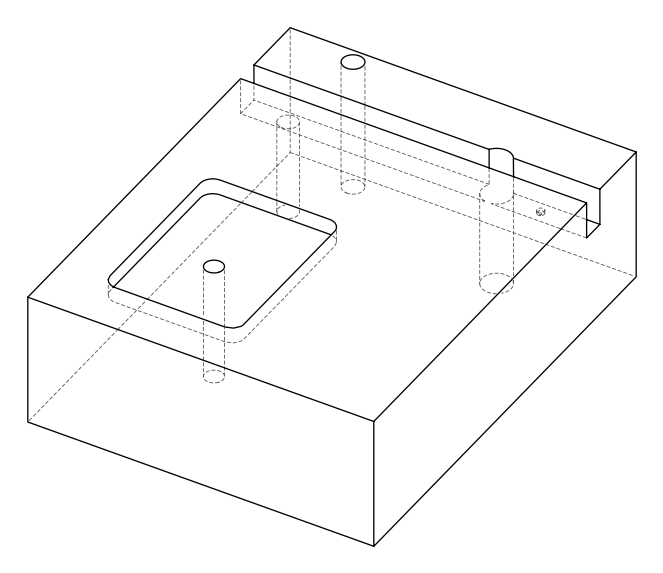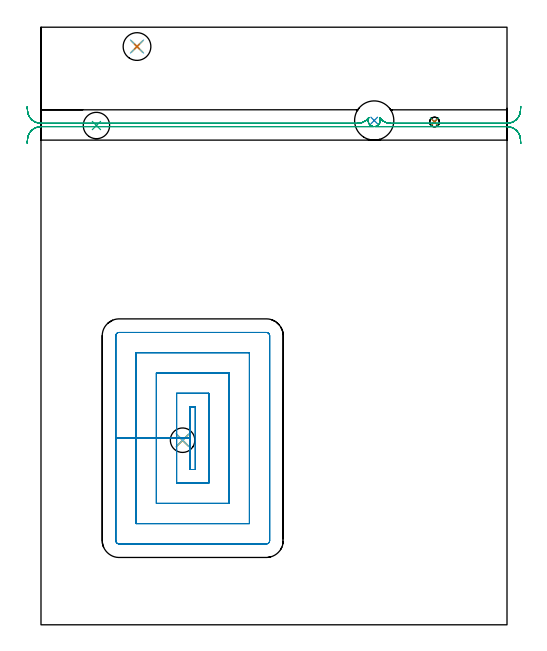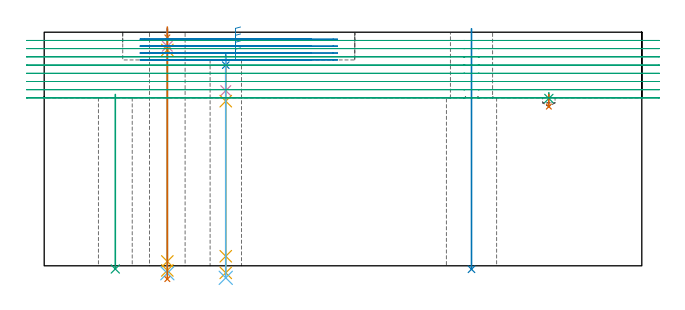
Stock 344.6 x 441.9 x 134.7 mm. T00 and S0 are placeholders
(PLAN: 15 operations, 11 tool changes, 30 min)
(1 SPOT_DRILL | STEP1HOLE | NXT0321_9005460120000 | 0.05 min | 184 mm3)
(2 SPOT_DRILL_1 | STEP1HOLE_3 | NXT0321_9005460120000 | 0.05 min | 1986 mm3)
(3 SPOT_DRILL_2 | STEP1POCKET | NXT0321_9005460120000 | 0.04 min | 4148 mm3)
(4 DRILL_BLIND_HOLE_INTO_CENTER | STEP1HOLE | UGT0301_178 | 0.04 min | 104 mm3)
(5 GUN_DRILL_THROUGH_HOLE | STEP1HOLE | UGT0307_001 | 0.6 min | 2466 mm3)
(6 SPADE_DRILL_TO_ENLARGE_THROUGH_HOLE | STEP1HOLE | UGT0306_003 | 0.57 min | 13716 mm3)
(7 DRILL_TO_ENLARGE_THROUGH_HOLE | STEP1HOLE | UGT0301_050 | 0.58 min | 27922 mm3)
(8 INDEXABLE_INSERT_DRILL_THROUGH_HOLE_FROM_SOLID | STEP1HOLE_1 | NXT0302_029 | 0.56 min | 88894 mm3)
(9 INDEXABLE_INSERT_DRILL_THROUGH_HOLE_FROM_SOLID_1 | STEP1HOLE_2 | NXT0302_010 | 0.41 min | 40156 mm3)
(10 DRILL_BLIND_HOLE_INTO_CENTER_1 | STEP1HOLE_3 | NXT0301_089 | 0.08 min | 1599 mm3)
(11 GUN_DRILL_THROUGH_HOLE_1 | STEP1HOLE_3 | UGT0307_008 | 0.6 min | 9683 mm3)
(12 DRILL_TO_ENLARGE_THROUGH_HOLE_1 | STEP1HOLE_3 | UGT0301_250 | 0.52 min | 21337 mm3)
(13 DRILL_BLIND_HOLE_INTO_CENTER_2 | STEP1POCKET | UGT0301_192 | 0.04 min | 155 mm3)
(14 MILL_RECTANGULAR_POCKET | POCKET_RECTANGULAR_STRAIGHT | UGT0201_094 | Follow Part, ap 5, ae 75% | 13.2 min | 371420 mm3)
(15 MILL_RECTANGULAR_SLOT | SLOT_RECTANGULAR | UGT0201_094 | Follow Part, ap 5, ae 75% | 12.67 min | 256433 mm3)
(TOOL NXT0321_9005460120000 | NC Spot Drill, 142deg, 12mm, Carbide, Uncoated | D12 PA142 FL30 Z2)
(TOOL UGT0301_178 | Twist Drill 5.4 mm | D5.4 PA118 FL55 Z2)
(TOOL UGT0307_001 | Gun Drill 5 mm | D5 PA130 FL24 Z1)
(TOOL UGT0306_003 | Spade Drill 12.5mm | D12.5 PA132 FL10 Z2)
(TOOL UGT0301_050 | Twist Drill 20.5 mm | D20.5 PA118 FL145 Z2)
(TOOL NXT0302_029 | Index. Insert Drill 29mm [880-D2900L32-05] | D29 PA176 FL145 Z2)
(TOOL NXT0302_010 | Index. Insert Drill 19.5mm [880-D1950L25-05] | D19.5 PA176 FL98 Z2)
(TOOL NXT0301_089 | Carbide Drill 11.8mm [860.1-1180-035A1-MM 2214] | D11.8 PA140 FL55 Z2)
(TOOL UGT0307_008 | Gun Drill 11 mm | D11 PA130 FL24 Z1)
(TOOL UGT0301_250 | Twist Drill 18.1 mm | D18.1 PA118 FL135 Z2)
(TOOL UGT0301_192 | Twist Drill 7.2 mm | D7.2 PA118 FL66 Z2)
(TOOL UGT0201_094 | End mill 20 mm | D20 FL38 Z4)
(OP 1 SPOT_DRILL)
G17 G21 G94 G90
T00 M6
G54
G17 G0 G90 X71. Y427.6 S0 M3
G43 Z144.7 H0
G94 G81 G98 Z131.7 F250. R137.7
G80
M5
M2
(OP 2 SPOT_DRILL_1)
G17 G21 G94 G90
T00 M6
G54
G17 G0 G90 X104.7 Y136.5 S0 M3
G43 Z144.7 H0
G94 G81 G98 Z115.7 F250. R121.7
G80
M5
M2
(OP 3 SPOT_DRILL_2)
G17 G21 G94 G90
T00 M6
G54
G17 G0 G90 X291. Y371.8 S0 M3
G43 Z144.7 H0
G94 G81 G98 Z96.49 F250. R99.8
G80
M5
M2
(OP 4 DRILL_BLIND_HOLE_INTO_CENTER)
G17 G21 G94 G90
T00 M6
G54
G17 G0 G90 X71. Y427.6 S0 M3
G43 Z144.7 H0
G94 G81 G98 Z126.6 F250. R136.7
G80
M5
M2
(OP 5 GUN_DRILL_THROUGH_HOLE)
G17 G21 G94 G90
T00 M6
G54
G17 G0 G90 X71. Y427.6 M8
G43 Z144.7 H0
Z133.022
S716 M3
G94 G1 Z124.436 F125. M26
G4 X.084
Z2.5 F250.
G4 X.084
Z-2.666 F125.
G4 X.084
M5
M9
G0 Z133.022
Z144.7
M2
(OP 6 SPADE_DRILL_TO_ENLARGE_THROUGH_HOLE)
G17 G21 G94 G90
T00 M6
G54
G17 G0 G90 X71. Y427.6 S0 M3
G43 Z144.7 H0
G94 G73 G98 Z-4.283 F250. Q11.582 R136.7
G80
M5
M2
(OP 7 DRILL_TO_ENLARGE_THROUGH_HOLE)
G17 G21 G94 G90
T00 M6
G54
G17 G0 G90 X71. Y427.6 S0 M3
G43 Z144.7 H0
G94 G73 G98 Z-7.659 F250. Q20.337 R136.7
G80
M5
M2
(OP 8 INDEXABLE_INSERT_DRILL_THROUGH_HOLE_FROM_SOLID)
G17 G21 G94 G90
T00 M6
G54
G17 G0 G90 X246.4 Y372.9 S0 M3
G43 Z144.7 H1
G94 G81 G98 Z-2.006 F250. R136.7
G80
M5
M2
(OP 9 INDEXABLE_INSERT_DRILL_THROUGH_HOLE_FROM_SOLID_1)
G17 G21 G94 G90
T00 M6
G54
G17 G0 G90 X41. Y369.2 S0 M3
G43 Z144.7 H1
G94 G81 G98 Z-1.84 F250. R98.8
G80
M5
M2
(OP 10 DRILL_BLIND_HOLE_INTO_CENTER_1)
G17 G21 G94 G90
T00 M6
G54
G17 G0 G90 X104.7 Y136.5 S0 M3
G43 Z144.7 H1
G94 G81 G98 Z101. F250. R120.7
G80
M5
M2
(OP 11 GUN_DRILL_THROUGH_HOLE_1)
G17 G21 G94 G90
T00 M6
G54
G17 G0 G90 X104.7 Y136.5 M8
G43 Z144.7 H0
Z114.541
S716 M3
G94 G1 Z94.937 F125. M26
G4 X.084
Z5.5 F250.
G4 X.084
Z-4.065 F125.
G4 X.084
M5
M9
G0 Z114.541
Z144.7
M2
(OP 12 DRILL_TO_ENLARGE_THROUGH_HOLE_1)
G17 G21 G94 G90
T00 M6
G54
G17 G0 G90 X104.7 Y136.5 S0 M3
G43 Z144.7 H0
G94 G73 G98 Z-6.938 F250. Q17.948 R120.7
G80
M5
M2
(OP 13 DRILL_BLIND_HOLE_INTO_CENTER_2)
G17 G21 G94 G90
T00 M6
G54
G17 G0 G90 X291. Y371.8 S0 M3
G43 Z144.7 H0
G94 G81 G98 Z91.8 F250. R98.8
G80
M5
M2
(OP 14 MILL_RECTANGULAR_POCKET)
G17 G21 G94 G90
T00 M6
G54
G17 G0 G90 X113.224 Y161.2 S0 M3
G43 Z144.7 H0
Z137.7
G94 G1 X110.3 Z136.916 F250.
Y138. Z130.7
Y114.8 F500.
X114.1
Y161.2
X110.3
Y138.
X100.3
Y104.8
X124.1
Y171.2
X100.3
Y138.
X85.3
Y89.8
X139.1
Y186.2
X85.3
Y138.
X70.3
Y74.8
X154.1
Y201.2
X70.3
Y138.
X55.3
Y62.3
G3 X57.8 Y59.8 R2.5
G1 X166.6
G3 X169.1 Y62.3 R2.5
G1 Y213.7
G3 X166.6 Y216.2 R2.5
G1 X57.8
G3 X55.3 Y213.7 R2.5
G1 Y138.
Y137.
G0 X113.224 Y161.2 Z133.7
G1 X110.3 Z132.916 F250.
Y138. Z126.7
Y114.8 F500.
X114.1
Y161.2
X110.3
Y138.
X100.3
Y104.8
X124.1
Y171.2
X100.3
Y138.
X85.3
Y89.8
X139.1
Y186.2
X85.3
Y138.
X70.3
Y74.8
X154.1
Y201.2
X70.3
Y138.
X55.3
Y62.3
G3 X57.8 Y59.8 R2.5
G1 X166.6
G3 X169.1 Y62.3 R2.5
G1 Y213.7
G3 X166.6 Y216.2 R2.5
G1 X57.8
G3 X55.3 Y213.7 R2.5
G1 Y138.
Y137.
G0 X113.224 Y161.2 Z129.7
G1 X110.3 Z128.916 F250.
Y138. Z122.7
Y114.8 F500.
X114.1
Y161.2
X110.3
Y138.
X100.3
Y104.8
X124.1
Y171.2
X100.3
Y138.
X85.3
Y89.8
X139.1
Y186.2
X85.3
Y138.
X70.3
Y74.8
X154.1
Y201.2
X70.3
Y138.
X55.3
Y62.3
G3 X57.8 Y59.8 R2.5
G1 X166.6
G3 X169.1 Y62.3 R2.5
G1 Y213.7
G3 X166.6 Y216.2 R2.5
G1 X57.8
G3 X55.3 Y213.7 R2.5
G1 Y138.
Y137.
G0 X113.224 Y161.2 Z125.7
G1 X110.3 Z124.916 F250.
Y138. Z118.7
Y114.8 F500.
X114.1
Y161.2
X110.3
Y138.
X100.3
Y104.8
X124.1
Y171.2
X100.3
Y138.
X85.3
Y89.8
X139.1
Y186.2
X85.3
Y138.
X70.3
Y74.8
X154.1
Y201.2
X70.3
Y138.
X55.3
Y62.3
G3 X57.8 Y59.8 R2.5
G1 X166.6
G3 X169.1 Y62.3 R2.5
G1 Y213.7
G3 X166.6 Y216.2 R2.5
G1 X57.8
G3 X55.3 Y213.7 R2.5
G1 Y138.
Y137.
G0 Z144.7
M5
M2
(OP 15 MILL_RECTANGULAR_SLOT)
G17 G21 G94 G90
T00 M6
G54
G17 G0 G90 X354.724 Y383.35 S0 M3
G43 Z144.7 H0
Z129.962
G94 G1 X354.59 Y380.353 F250.
G2 X344.6 Y370.8 R10. F500.
G1 X258.559
G2 X250.312 Y375.144 R10.
G1 X250.303 Y375.139
G2 X246.699 Y368.41 R4.5
G1 X246.7 Y368.4
X344.6
G2 X354.59 Y358.847 R10.
G1 X354.724 Y355.85 F250.
G0 Y383.35 Z125.225
G1 X354.59 Y380.353
G2 X344.6 Y370.8 R10. F500.
G1 X258.559
G2 X250.312 Y375.144 R10.
G1 X250.303 Y375.139
G2 X246.699 Y368.41 R4.5
G1 X246.7 Y368.4
X344.6
G2 X354.59 Y358.847 R10.
G1 X354.724 Y355.85 F250.
G0 Y383.35 Z120.487
G1 X354.59 Y380.353
G2 X344.6 Y370.8 R10. F500.
G1 X258.559
G2 X250.312 Y375.144 R10.
G1 X250.303 Y375.139
G2 X246.699 Y368.41 R4.5
G1 X246.7 Y368.4
X344.6
G2 X354.59 Y358.847 R10.
G1 X354.724 Y355.85 F250.
G0 Y383.35 Z115.75
G1 X354.59 Y380.353
G2 X344.6 Y370.8 R10. F500.
G1 X258.559
G2 X250.312 Y375.144 R10.
G1 X250.303 Y375.139
G2 X246.699 Y368.41 R4.5
G1 X246.7 Y368.4
X344.6
G2 X354.59 Y358.847 R10.
G1 X354.724 Y355.85 F250.
G0 Y383.35 Z111.012
G1 X354.59 Y380.353
G2 X344.6 Y370.8 R10. F500.
G1 X258.559
G2 X250.312 Y375.144 R10.
G1 X250.303 Y375.139
G2 X246.699 Y368.41 R4.5
G1 X246.7 Y368.4
X344.6
G2 X354.59 Y358.847 R10.
G1 X354.724 Y355.85 F250.
G0 Y383.35 Z106.275
G1 X354.59 Y380.353
G2 X344.6 Y370.8 R10. F500.
G1 X258.559
G2 X250.312 Y375.144 R10.
G1 X250.303 Y375.139
G2 X246.699 Y368.41 R4.5
G1 X246.7 Y368.4
X344.6
G2 X354.59 Y358.847 R10.
G1 X354.724 Y355.85 F250.
G0 Y383.35 Z101.537
G1 X354.59 Y380.353
G2 X344.6 Y370.8 R10. F500.
G1 X258.559
G2 X250.312 Y375.144 R10.
G1 X250.303 Y375.139
G2 X246.699 Y368.41 R4.5
G1 X246.7 Y368.4
X344.6
G2 X354.59 Y358.847 R10.
G1 X354.724 Y355.85 F250.
G0 Y383.35 Z96.8
G1 X354.59 Y380.353
G2 X344.6 Y370.8 R10. F500.
G1 X258.559
G2 X250.312 Y375.144 R10.
G1 X250.303 Y375.139
G2 X246.699 Y368.41 R4.5
G1 X246.7 Y368.4
X344.6
G2 X354.59 Y358.847 R10.
G1 X354.724 Y355.85 F250.
G0 Z144.7
X-10.202 Y356.183
Z129.962
G1 X-9.97 Y359.174
G2 X0. Y368.4 R10. F500.
G1 X246.1
X246.101 Y368.41
G2 X242.497 Y375.139 R4.5
G1 X242.488 Y375.144
G2 X234.241 Y370.8 R10.
G1 X0.
G2 X-9.97 Y380.026 R10.
G1 X-10.202 Y383.017 F250.
G0 Y356.183 Z125.225
G1 X-9.97 Y359.174
G2 X0. Y368.4 R10. F500.
G1 X246.1
X246.101 Y368.41
G2 X242.497 Y375.139 R4.5
G1 X242.488 Y375.144
G2 X234.241 Y370.8 R10.
G1 X0.
G2 X-9.97 Y380.026 R10.
G1 X-10.202 Y383.017 F250.
G0 Y356.183 Z120.487
G1 X-9.97 Y359.174
G2 X0. Y368.4 R10. F500.
G1 X246.1
X246.101 Y368.41
G2 X242.497 Y375.139 R4.5
G1 X242.488 Y375.144
G2 X234.241 Y370.8 R10.
G1 X0.
G2 X-9.97 Y380.026 R10.
G1 X-10.202 Y383.017 F250.
G0 Y356.183 Z115.75
G1 X-9.97 Y359.174
G2 X0. Y368.4 R10. F500.
G1 X246.1
X246.101 Y368.41
G2 X242.497 Y375.139 R4.5
G1 X242.488 Y375.144
G2 X234.241 Y370.8 R10.
G1 X0.
G2 X-9.97 Y380.026 R10.
G1 X-10.202 Y383.017 F250.
G0 Y356.183 Z111.012
G1 X-9.97 Y359.174
G2 X0. Y368.4 R10. F500.
G1 X246.1
X246.101 Y368.41
G2 X242.497 Y375.139 R4.5
G1 X242.488 Y375.144
G2 X234.241 Y370.8 R10.
G1 X0.
G2 X-9.97 Y380.026 R10.
G1 X-10.202 Y383.017 F250.
G0 Y356.183 Z106.275
G1 X-9.97 Y359.174
G2 X0. Y368.4 R10. F500.
G1 X246.1
X246.101 Y368.41
G2 X242.497 Y375.139 R4.5
G1 X242.488 Y375.144
G2 X234.241 Y370.8 R10.
G1 X0.
G2 X-9.97 Y380.026 R10.
G1 X-10.202 Y383.017 F250.
G0 Y356.183 Z101.537
G1 X-9.97 Y359.174
G2 X0. Y368.4 R10. F500.
G1 X246.1
X246.101 Y368.41
G2 X242.497 Y375.139 R4.5
G1 X242.488 Y375.144
G2 X234.241 Y370.8 R10.
G1 X0.
G2 X-9.97 Y380.026 R10.
G1 X-10.202 Y383.017 F250.
G0 Y356.183 Z96.8
G1 X-9.97 Y359.174
G2 X0. Y368.4 R10. F500.
G1 X246.1
X246.101 Y368.41
G2 X242.497 Y375.139 R4.5
G1 X242.488 Y375.144
G2 X234.241 Y370.8 R10.
G1 X0.
G2 X-9.97 Y380.026 R10.
G1 X-10.202 Y383.017 F250.
G0 Z144.7
M5
M2
